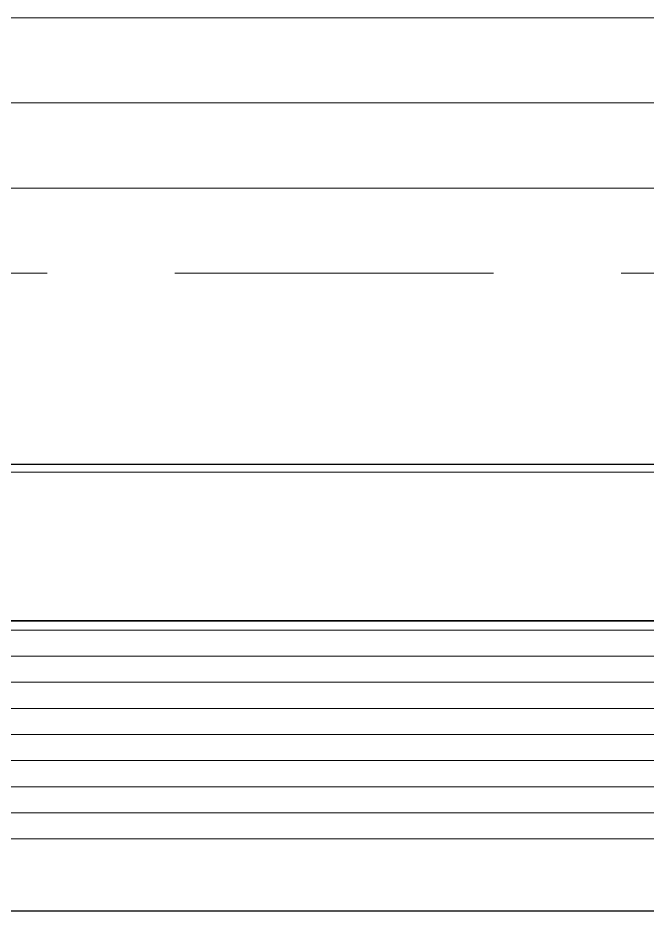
# Model space of a CAD drawing. Extents: x 5031545 to 5313844, y -886381 to -283477.
# Drawn here: x 5093140 to 5093633, y -848793 to -848093 of the extents above; entities that cross this region are included whole.
import ezdxf

# ---------------------------------------------------------------- set-up
doc = ezdxf.new("R2010")
doc.units = 0
doc.header["$LTSCALE"] = 1000
doc.header["$MEASUREMENT"] = 0
doc.linetypes.add('DASH', pattern=[0.35, 0.25, -0.1])
doc.layers.get('0').update_dxf_attribs({"linetype": 'CONTINUOUS'})
for name, color, linetype, lineweight in [('平面-栏杆', 56, 'CONTINUOUS', 15), ('平面-看线', 252, 'CONTINUOUS', 15), ('平面-空调预留孔', 252, 'CONTINUOUS', 15)]:
    doc.layers.add(name, color=color, linetype=linetype, lineweight=lineweight)
doc.layers.add('看线', color=185, linetype='CONTINUOUS')

# ---------------------------------------------------------------- blocks, each defined once
blk = doc.blocks.new('gdgdgdrgdfsfs')
at = {"layer": '平面-空调预留孔', "color": 252}
for p, q in [((703030.02, 763961.62), (701455.02, 763961.62)), ((703023.86, 763845.19), (701461.18, 763845.19)), ((703023.86, 763844.89), (701461.18, 763844.89)), ((703023.86, 763837.79), (701461.18, 763837.79)), ((703026.17, 763817.33), (701458.87, 763817.33)), ((703026.17, 763796.87), (701458.87, 763796.87)), ((703026.17, 763776.42), (701458.87, 763776.42)), ((703026.17, 763755.96), (701458.87, 763755.96)), ((703026.17, 763735.5), (701458.87, 763735.5)), ((703026.17, 763715.04), (701458.87, 763715.04)), ((703026.17, 763694.59), (701458.87, 763694.59)), ((703026.17, 763674.13), (701458.87, 763674.13))]:
    blk.add_line(p, q, dxfattribs=at)
blk = doc.blocks.new('A$C547B2CCF')
at = {"layer": '平面-栏杆', "color": 252}
for points in [[(16249.99, 2033.33), (20750, 2033.33)], [(16249.99, 1966.67), (20750, 1966.67)]]:
    blk.add_lwpolyline(points, dxfattribs=at)
at = {"layer": '平面-看线', "color": 252}
blk.add_lwpolyline([(16249.99, 2100), (20750, 2100)], dxfattribs=at)
at = {"layer": '平面-看线', "color": 252, "linetype": 'DASH'}
blk.add_lwpolyline([(16249.99, 1900), (20750, 1900)], dxfattribs=at)
at = {"layer": '看线', "color": 252, "ltscale": 0.5}
for points in [[(20749.98, 1750), (16250, 1749.99)], [(18250, 1749.99), (18250, 1399.99), (16250, 1399.99), (16250, 1749.99)]]:
    blk.add_lwpolyline(points, dxfattribs=at)
at = {"layer": '平面-空调预留孔', "color": 252}
blk.add_blockref('gdgdgdrgdfsfs', (-684992.52, -762217.56), dxfattribs=at)

msp = doc.modelspace()

# ---------------------------------------------------------------- block references
at = {"color": 2}
msp.add_blockref('A$C547B2CCF', (5076312.57, -850193.34), dxfattribs=at)

doc.saveas('drawing.dxf')
